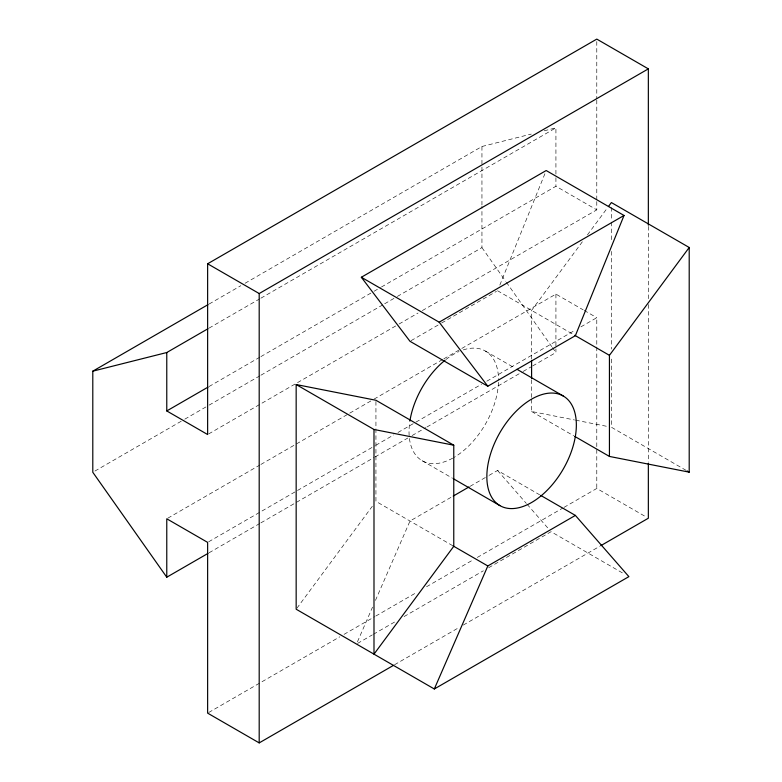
<?xml version="1.0" encoding="UTF-8"?>
<svg xmlns="http://www.w3.org/2000/svg" width="782" height="782" viewBox="0 0 782 782"><rect width="100%" height="100%" fill="white"/><g stroke="black" fill="none" stroke-linecap="round" stroke-linejoin="round"><path stroke-width="0.59" stroke-dasharray="3.91 2.93" d="M499.825 285.117L545.738 171.659M357.452 641.807L372.535 607.135M375.448 600.429L409.993 521.027L452.182 496.668M296.886 608.24L372.31 506.277M582.365 241.765L531.594 310.395L531.594 359.124M587.438 234.903L607.028 208.432M209.117 304.022L240.846 285.704M245.069 283.26L481.947 146.498L531.261 134.064M209.068 328.098L259.829 298.792M260.885 298.186L555.924 127.847L555.924 176.527M209.068 386.513L259.829 357.208M260.885 356.602L372.975 291.882M374.031 291.275L380.375 287.61M381.44 287.004L555.924 186.263L596.783 209.859L596.783 201.316M94.905 471.057L183.741 419.778M184.796 419.162L208.061 405.731M209.117 405.125L259.878 375.819M260.934 375.204L383.6 304.384M384.656 303.778L396.288 297.062M397.344 296.446L481.947 247.611L481.947 206.194M208.686 433.922L397.979 324.638M399.035 324.022L418.067 313.035M422.3 310.591L596.783 209.859M411.039 340.678L440.579 323.631M441.635 323.015L496.492 291.344M167.827 518.173L259.829 465.055M260.885 464.449L372.975 399.729M374.031 399.123L442.768 359.437M443.824 358.83L460.745 349.055M461.8 348.449L555.924 294.11L583.157 309.838M208.686 541.77L296.456 491.086M297.512 490.48L374.715 445.916M375.771 445.3L393.747 434.919M397.979 432.475L414.9 422.71M415.956 422.104L481.517 384.245M486.805 381.196L575.63 329.916M580.918 326.856L596.783 317.697L596.783 345.752M209.068 552.776L259.829 523.471M260.885 522.865L374.031 457.538M375.096 456.923L407.872 437.998M412.104 435.554L425.848 427.617M426.904 427.011L522.083 372.066M523.138 371.45L531.594 366.572M532.659 365.956L555.924 352.526L555.924 348.88M470.119 486.316L488.056 475.964M489.112 475.348L497.548 470.481L539.619 494.771M208.686 712.519L339.818 636.812M344.041 634.368L374.715 616.666M375.771 616.06L417.011 592.248M426.532 586.754L473.061 559.892M477.284 557.449L562.942 507.997M563.998 507.381L596.783 488.457L646.235 517.01M357.54 643.43L372.34 634.886M373.395 634.27L394.548 622.061M404.069 616.568L483.374 570.782M488.662 567.722L551.056 531.701L624.681 574.213M394.548 664.749L457.998 628.122M463.286 625.072L599.696 546.305M544.174 130.809L555.924 127.847M531.594 399.319L531.594 411.498L574.467 419.954M575.65 420.188L607.8 426.522M584.213 310.444L596.783 317.697M497.548 290.738L573.665 334.686M485.417 351.079L514.859 368.078M686.049 470.344L611.377 427.226L611.377 356.406M531.594 411.498L573.665 435.789M422.124 460.696L452.622 478.301M452.719 545.699L375.937 501.37L375.937 400.267M497.548 470.481L526.296 503.373M527.097 504.292L548.661 528.964M481.947 247.611L505.671 281.256M506.374 282.253L551.73 346.592M552.434 347.579L555.924 352.526M648.346 226.389L648.346 299.653M648.346 304.54L648.346 462.054M611.377 207.435L611.377 220.866M611.377 222.088L611.377 241.628M611.377 251.393L611.377 349.085M596.783 41.544L596.783 98.864M596.783 100.086L596.783 200.094M596.783 346.973L596.783 488.457M555.924 177.749L555.924 186.263M555.924 294.11L555.924 347.658M531.594 379.827L531.594 398.106M481.947 146.498L481.947 204.972M463.296 349.896A63.293 36.539 -60 0 1 498.525 380.042M498.476 382.31A63.293 36.539 -60 0 1 453.765 457.558M452.71 458.154A63.293 36.539 -60 0 1 409.7 422.348M445.984 359.485A63.293 36.539 -60 0 1 459.083 351.509"/><path stroke-width="1.17" d="M624.026 215.47L575.376 335.673L487.821 386.22L409.993 341.294L361.343 277.258L546.188 170.535L624.026 215.47L439.171 322.194L361.343 277.258M434.313 688.981L487.821 565.963L575.376 515.416L628.884 576.637L434.313 688.981L296.163 609.217L296.163 384.539L375.937 400.267L453.765 445.202L453.765 546.305L373.992 654.153L373.992 429.474L296.163 384.539M608.474 206.477L611.377 202.548L689.206 247.483L689.206 472.162L609.432 456.434L574.721 436.395M609.432 456.434L609.432 355.331L689.206 247.483M208.012 328.714L166.771 352.526L166.771 410.941L207.631 434.528L207.631 263.778L596.783 39.1L648.346 68.865L648.346 225.167M208.012 553.392L166.771 577.204L92.794 472.279L92.794 371.176L208.061 304.628M207.631 263.778L259.194 293.543L648.346 68.865M166.771 410.941L208.012 387.129M453.237 496.062L469.063 486.922M166.771 577.204L166.771 518.789L207.631 542.376L207.631 713.135L259.194 742.9L393.493 665.365M600.762 545.699L648.346 518.222L648.346 463.276M92.794 371.176L166.771 352.526M373.992 429.474L453.765 445.202M574.721 335.292L609.432 355.331M516.97 369.29L563.245 396.005A63.293 36.539 -60 0 1 543.177 494.048A63.293 36.539 -60 0 1 488.369 462.406A63.293 36.539 -60 0 1 563.245 396.005M687.104 470.95L689.206 472.162M540.675 495.377L575.376 515.416M453.677 478.916L499.952 505.631M453.11 545.924L487.821 565.963M439.171 322.194L487.821 386.22M531.594 360.336L531.594 378.615M259.194 293.543L259.194 742.9M409.876 421.127A63.293 36.539 -60 0 1 445.026 360.248"/></g></svg>
